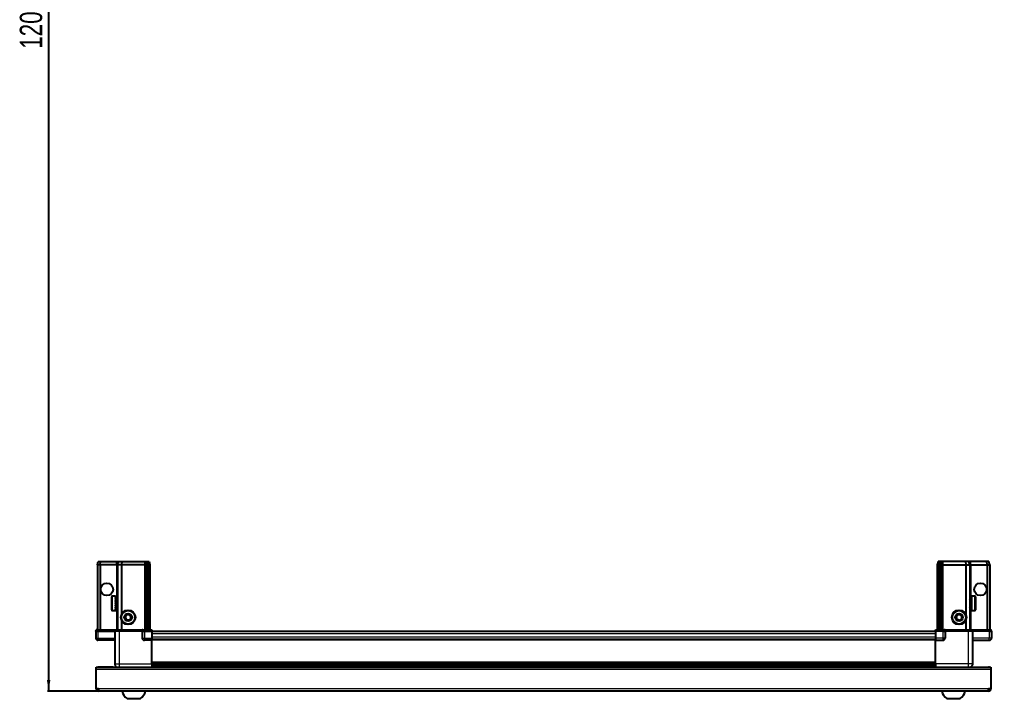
# Model space of a CAD drawing. Header units: millimetres. Extents: x 775 to 4091, y -486 to 2240.
# Drawn here: x 855 to 1723, y -486 to 121 of the extents above; entities that cross this region are included whole.
import ezdxf

# ---------------------------------------------------------------- set-up
doc = ezdxf.new("R2010")
doc.units = ezdxf.units.MM
doc.layers.add('FORMAT', color=7, linetype='Continuous')
doc.styles.add('SLDTEXTSTYLE0', font='TXT', dxfattribs={"width": 0.75})
doc.dimstyles.new('SLDDIMSTYLE0', dxfattribs={"dimtxt": 20, "dimasz": 10, "dimexe": 0, "dimexo": 0.0625, "dimgap": 5, "dimtad": 2, "dimdec": 1, "dimrnd": 1e-09, "dimzin": 12, "dimdsep": 46, "dimtxsty": 'SLDTEXTSTYLE0', "dimsah": 1, "dimcen": 0.09, "dimadec": 0, "dimazin": 3, "dimtfac": 1, "dimtofl": 0, "dimtmove": 0, "dimatfit": 3, "dimfxl": 0, "dimfrac": 2, "dimtolj": 1, "dimtzin": 12, "dimarcsym": 0})

# ---------------------------------------------------------------- blocks, each defined once
blk = doc.blocks.new('_D_10')
at = {"layer": 'FORMAT'}
for p, q in [((948.83, 728.1), (880.47, 728.1)), ((881.47, 728.1), (881.47, -478.9)), ((926.06, -478.9), (880.47, -478.9))]:
    blk.add_line(p, q, dxfattribs=at)
for points in [[(881.47, 728.1), (879.93, 718.1), (883.01, 718.1)], [(881.47, -478.9), (883.01, -468.9), (879.93, -468.9)]]:
    blk.add_solid(points, dxfattribs=at)
at = {"layer": 'FORMAT', "insert": (855.69, 95.04), "char_height": 20, "attachment_point": 1, "rotation": 90, "style": 'SLDTEXTSTYLE0'}
blk.add_mtext('1207', dxfattribs=at)

msp = doc.modelspace()

# ---------------------------------------------------------------- linework, layer by layer
at = {"color": 7, "linetype": 'Continuous', "lineweight": 25}
for p, q in [((924.97, -365.9), (925.77, -362.9)), ((925.77, -362.9), (927.63, -362.9)), ((927.47, -365.9), (927.63, -362.9)), ((927.63, -362.9), (941.97, -362.9)), ((941.97, -362.9), (943.77, -362.9)), ((942.97, -365.9), (943.77, -362.9)), ((943.77, -362.9), (946.8, -362.9)), ((946.8, -362.9), (946.47, -365.9)), ((946.8, -362.9), (966.97, -362.9)), ((966.97, -362.9), (968.77, -362.9)), ((968.77, -362.9), (967.97, -365.9)), ((968.77, -362.9), (969.51, -362.9)), ((969.51, -362.9), (968.97, -365.9)), ((969.51, -362.9), (970.02, -362.9)), ((970.02, -362.9), (971.17, -362.9)), ((970.02, -362.9), (970.47, -365.9)), ((971.17, -362.9), (971.97, -365.9)), ((1675.77, -362.9), (1674.97, -365.9)), ((1676.93, -362.9), (1675.77, -362.9)), ((1676.93, -362.9), (1676.47, -365.9)), ((1677.43, -362.9), (1676.93, -362.9)), ((1677.43, -362.9), (1677.97, -365.9)), ((1678.17, -362.9), (1677.43, -362.9)), ((1678.17, -362.9), (1678.97, -365.9)), ((1679.97, -362.9), (1678.17, -362.9)), ((1700.14, -362.9), (1679.97, -362.9)), ((1700.14, -362.9), (1700.47, -365.9)), ((1703.17, -362.9), (1700.14, -362.9)), ((1703.97, -365.9), (1703.17, -362.9)), ((1704.97, -362.9), (1703.17, -362.9)), ((1719.32, -362.9), (1704.97, -362.9)), ((1719.47, -365.9), (1719.32, -362.9)), ((1721.17, -362.9), (1719.32, -362.9)), ((1721.97, -365.9), (1721.17, -362.9)), ((927.47, -365.9), (924.97, -365.9)), ((924.97, -365.9), (924.97, -424.2)), ((927.47, -365.9), (927.47, -424.2)), ((941.97, -365.9), (927.47, -365.9)), ((942.97, -365.9), (941.97, -365.9)), ((942.97, -365.9), (942.97, -424.2)), ((946.47, -365.9), (942.97, -365.9)), ((946.47, -365.9), (946.47, -410.4)), ((966.97, -365.9), (946.47, -365.9)), ((967.97, -365.9), (966.97, -365.9)), ((968.97, -365.9), (967.97, -365.9)), ((967.97, -365.9), (967.97, -424.2)), ((970.47, -365.9), (968.97, -365.9)), ((968.97, -365.9), (968.97, -424.2)), ((971.97, -365.9), (970.47, -365.9)), ((970.47, -365.9), (970.47, -424.2)), ((971.97, -365.9), (971.97, -424.2)), ((1674.97, -365.9), (1676.47, -365.9)), ((1674.97, -365.9), (1674.97, -424.2)), ((1676.47, -365.9), (1677.97, -365.9)), ((1676.47, -365.9), (1676.47, -424.2)), ((1677.97, -365.9), (1678.97, -365.9)), ((1677.97, -365.9), (1677.97, -424.2)), ((1678.97, -365.9), (1678.97, -424.2)), ((1678.97, -365.9), (1679.97, -365.9)), ((1679.97, -365.9), (1700.47, -365.9)), ((1700.47, -365.9), (1700.47, -410.4)), ((1700.47, -365.9), (1703.97, -365.9)), ((1703.97, -365.9), (1703.97, -424.2)), ((1703.97, -365.9), (1704.97, -365.9)), ((1704.97, -365.9), (1719.47, -365.9)), ((1719.47, -365.9), (1719.47, -424.2)), ((1719.47, -365.9), (1721.97, -365.9)), ((1721.97, -365.9), (1721.97, -424.2)), ((937.77, -406.1), (937.77, -394.7)), ((940.97, -393.9), (938.57, -393.9)), ((940.97, -393.9), (940.97, -393.91)), ((940.97, -393.91), (941.47, -393.91)), ((940.97, -394.09), (941.47, -394.09)), ((940.97, -394.09), (940.97, -394.31)), ((940.97, -394.31), (941.47, -394.31)), ((940.97, -394.89), (941.47, -394.89)), ((940.97, -394.89), (940.97, -395.31)), ((940.97, -395.31), (941.47, -395.31)), ((940.97, -396.22), (941.47, -396.22)), ((940.97, -396.22), (940.97, -396.81)), ((940.97, -396.81), (941.47, -396.81)), ((940.97, -397.97), (941.47, -397.97)), ((940.97, -397.97), (940.97, -398.66)), ((940.97, -398.66), (941.47, -398.66)), ((941.47, -394.09), (941.47, -393.91)), ((941.47, -394.31), (941.47, -394.09)), ((941.47, -394.89), (941.47, -394.31)), ((941.47, -395.31), (941.47, -394.89)), ((941.47, -396.22), (941.47, -395.31)), ((941.57, -396), (941.47, -396)), ((941.47, -396.81), (941.47, -396.22)), ((941.47, -397.97), (941.47, -396.81)), ((941.47, -398.66), (941.47, -397.97)), ((941.47, -399.95), (941.47, -398.66)), ((941.57, -404.8), (941.57, -396)), ((942.45, -397.09), (941.97, -396.4)), ((941.97, -404.4), (941.97, -396.4)), ((942.94, -396.4), (942.45, -397.09)), ((942.45, -403.71), (942.45, -397.09)), ((942.97, -396.4), (942.94, -396.4)), ((942.94, -404.4), (942.94, -396.4)), ((1704, -396.4), (1703.97, -396.4)), ((1704.49, -397.09), (1704, -396.4)), ((1704, -396.4), (1704, -404.4)), ((1704.97, -396.4), (1704.49, -397.09)), ((1704.49, -397.09), (1704.49, -403.71)), ((1704.97, -396.4), (1704.97, -404.4)), ((1705.47, -396), (1705.37, -396)), ((1705.37, -396), (1705.37, -404.8)), ((1708.37, -393.9), (1705.47, -393.9)), ((1705.97, -393.9), (1705.47, -393.9)), ((1705.47, -393.9), (1705.47, -393.95)), ((1705.47, -393.95), (1705.47, -394.23)), ((1705.97, -393.95), (1705.47, -393.95)), ((1705.97, -394.23), (1705.47, -394.23)), ((1705.47, -394.23), (1705.47, -394.51)), ((1705.97, -394.51), (1705.47, -394.51)), ((1705.47, -394.51), (1705.47, -395.17)), ((1705.97, -395.17), (1705.47, -395.17)), ((1705.47, -395.17), (1705.47, -395.64)), ((1705.47, -395.64), (1705.47, -396.62)), ((1705.97, -395.64), (1705.47, -395.64)), ((1705.97, -396.62), (1705.47, -396.62)), ((1705.47, -396.62), (1705.47, -397.24)), ((1705.47, -397.24), (1705.47, -398.44)), ((1705.97, -397.24), (1705.47, -397.24)), ((1705.97, -398.44), (1705.47, -398.44)), ((1705.47, -398.44), (1705.47, -399.07)), ((1705.97, -399.07), (1705.47, -399.07)), ((1705.47, -399.15), (1705.47, -400.45)), ((1705.97, -399.15), (1705.47, -399.15)), ((1705.97, -393.95), (1705.97, -393.9)), ((1705.97, -394.51), (1705.97, -394.23)), ((1705.97, -395.64), (1705.97, -395.17)), ((1705.97, -397.24), (1705.97, -396.62)), ((1705.97, -399.15), (1705.97, -398.44)), ((1709.17, -394.7), (1709.17, -406.1)), ((938.57, -406.9), (940.97, -406.9)), ((940.97, -399.95), (941.47, -399.95)), ((940.97, -399.95), (940.97, -400.69)), ((940.97, -400.09), (941.47, -400.09)), ((940.97, -400.59), (941.47, -400.59)), ((940.97, -400.69), (941.47, -400.69)), ((940.97, -401.97), (941.47, -401.97)), ((940.97, -401.97), (940.97, -402.68)), ((940.97, -402.68), (941.47, -402.68)), ((940.97, -403.84), (941.47, -403.84)), ((940.97, -403.84), (940.97, -404.45)), ((940.97, -404.45), (941.47, -404.45)), ((940.97, -405.38), (941.47, -405.38)), ((940.97, -405.38), (940.97, -405.82)), ((940.97, -405.82), (941.47, -405.82)), ((940.97, -406.43), (941.47, -406.43)), ((940.97, -406.43), (940.97, -406.66)), ((940.97, -406.66), (941.47, -406.66)), ((940.97, -406.88), (941.47, -406.88)), ((940.97, -406.88), (940.97, -406.9)), ((940.97, -406.89), (941.47, -406.89)), ((941.47, -400.09), (941.47, -399.95)), ((941.47, -400.69), (941.47, -400.59)), ((941.47, -401.97), (941.47, -400.69)), ((941.47, -402.68), (941.47, -401.97)), ((941.47, -403.84), (941.47, -402.68)), ((941.47, -404.45), (941.47, -403.84)), ((941.47, -405.38), (941.47, -404.45)), ((941.47, -404.8), (941.57, -404.8)), ((941.47, -405.82), (941.47, -405.38)), ((941.47, -406.43), (941.47, -405.82)), ((941.47, -406.66), (941.47, -406.43)), ((941.47, -406.88), (941.47, -406.66)), ((941.47, -406.89), (941.47, -406.88)), ((941.97, -404.4), (942.45, -403.71)), ((942.45, -403.71), (942.94, -404.4)), ((942.94, -404.4), (942.97, -404.4)), ((1703.97, -404.4), (1704, -404.4)), ((1704, -404.4), (1704.49, -403.71)), ((1704.49, -403.71), (1704.97, -404.4)), ((1705.37, -404.8), (1705.47, -404.8)), ((1705.97, -400.45), (1705.47, -400.45)), ((1705.97, -400.93), (1705.47, -400.93)), ((1705.47, -400.93), (1705.47, -401.19)), ((1705.47, -401.19), (1705.47, -402.46)), ((1705.97, -401.19), (1705.47, -401.19)), ((1705.97, -402.46), (1705.47, -402.46)), ((1705.47, -402.46), (1705.47, -403.14)), ((1705.47, -403.14), (1705.47, -404.26)), ((1705.97, -403.14), (1705.47, -403.14)), ((1705.97, -404.26), (1705.47, -404.26)), ((1705.47, -404.26), (1705.47, -404.83)), ((1705.47, -404.83), (1705.47, -405.69)), ((1705.97, -404.83), (1705.47, -404.83)), ((1705.97, -405.69), (1705.47, -405.69)), ((1705.47, -405.69), (1705.47, -406.08)), ((1705.47, -406.08), (1705.47, -406.6)), ((1705.97, -406.08), (1705.47, -406.08)), ((1705.97, -406.6), (1705.47, -406.6)), ((1705.47, -406.6), (1705.47, -406.78)), ((1705.47, -406.78), (1705.47, -406.9)), ((1705.97, -406.78), (1705.47, -406.78)), ((1705.47, -406.9), (1708.37, -406.9)), ((1705.97, -401.19), (1705.97, -400.45)), ((1705.97, -403.14), (1705.97, -402.46)), ((1705.97, -404.83), (1705.97, -404.26)), ((1705.97, -406.08), (1705.97, -405.69)), ((1705.97, -406.78), (1705.97, -406.6)), ((946.47, -415.4), (946.47, -424.2)), ((1700.47, -415.4), (1700.47, -424.2)), ((923.97, -424.2), (923.47, -425.07)), ((923.47, -425.4), (923.47, -425.07)), ((925.47, -424.2), (923.97, -424.2)), ((925.47, -424.2), (940.27, -424.2)), ((940.27, -424.2), (940.47, -424.2)), ((940.47, -425.4), (940.47, -424.2)), ((940.47, -424.2), (944.47, -424.2)), ((944.47, -424.2), (964.77, -424.2)), ((964.77, -424.2), (964.97, -424.2)), ((964.97, -425.4), (964.97, -424.2)), ((965.65, -424.2), (964.97, -424.2)), ((965.65, -424.2), (973.47, -424.2)), ((973.47, -425.07), (966.97, -425.07)), ((973.47, -424.2), (973.47, -425.07)), ((973.47, -425.07), (973.47, -425.07)), ((973.47, -425.4), (973.47, -425.07)), ((1673.47, -424.2), (1681.29, -424.2)), ((1673.47, -425.07), (1673.47, -424.2)), ((1673.47, -425.4), (1673.47, -425.07)), ((1679.97, -425.07), (1673.47, -425.07)), ((1681.97, -424.2), (1681.29, -424.2)), ((1681.97, -425.4), (1681.97, -424.2)), ((1681.97, -424.2), (1682.17, -424.2)), ((1682.17, -424.2), (1702.47, -424.2)), ((1702.47, -424.2), (1706.47, -424.2)), ((1706.47, -425.4), (1706.47, -424.2)), ((1706.47, -424.2), (1706.67, -424.2)), ((1706.67, -424.2), (1721.47, -424.2)), ((1722.97, -424.2), (1721.47, -424.2)), ((1723.47, -425.07), (1722.97, -424.2)), ((1723.47, -425.07), (1722.97, -424.2)), ((1723.47, -425.4), (1723.47, -425.07)), ((1723.47, -425.4), (1723.47, -425.07)), ((923.47, -425.4), (925.47, -425.4)), ((923.47, -425.4), (923.47, -431.4)), ((940.27, -425.4), (925.47, -425.4)), ((925.47, -425.4), (940.27, -425.4)), ((940.47, -433.4), (925.47, -433.4)), ((940.47, -425.4), (940.27, -425.4)), ((944.47, -425.4), (940.47, -425.4)), ((940.47, -425.4), (940.47, -454.4)), ((964.77, -425.4), (944.47, -425.4)), ((964.97, -425.4), (964.77, -425.4)), ((964.97, -425.4), (966.97, -425.4)), ((964.97, -425.4), (964.97, -431.4)), ((973.47, -425.4), (966.97, -425.4)), ((966.97, -425.4), (973.47, -425.4)), ((973.47, -433.4), (966.97, -433.4)), ((973.47, -425.4), (973.47, -425.4)), ((973.47, -425.4), (973.47, -431.4)), ((1673.47, -425.55), (973.47, -425.55)), ((973.47, -431.4), (973.47, -433.4)), ((1673.47, -432.75), (973.47, -432.75)), ((973.47, -454.4), (973.47, -433.4)), ((1679.97, -425.4), (1673.47, -425.4)), ((1673.47, -425.4), (1673.47, -431.4)), ((1673.47, -431.4), (1673.47, -433.4)), ((1673.47, -433.4), (1679.97, -433.4)), ((1673.47, -454.4), (1673.47, -433.4)), ((1679.97, -425.4), (1681.97, -425.4)), ((1681.97, -425.4), (1679.97, -425.4)), ((1682.17, -425.4), (1681.97, -425.4)), ((1681.97, -425.4), (1681.97, -431.4)), ((1702.47, -425.4), (1682.17, -425.4)), ((1706.47, -425.4), (1702.47, -425.4)), ((1706.67, -425.4), (1706.47, -425.4)), ((1706.47, -425.4), (1706.47, -454.4)), ((1706.47, -433.4), (1721.47, -433.4)), ((1721.47, -425.4), (1706.67, -425.4)), ((1721.47, -425.4), (1723.47, -425.4)), ((1723.47, -425.4), (1723.47, -425.4)), ((1723.47, -425.4), (1723.47, -431.4)), ((923.97, -457.4), (1722.97, -457.4)), ((923.97, -459.5), (923.97, -457.4)), ((923.97, -476.8), (923.97, -459.5)), ((938.97, -457.3), (926.07, -457.3)), ((938.97, -457.3), (938.97, -457.4)), ((973.47, -455.42), (1673.47, -455.42)), ((973.47, -455.46), (1673.47, -455.46)), ((997.35, -457.25), (973.47, -457.25)), ((991.97, -457.4), (991.97, -457.25)), ((992.01, -457.4), (992.01, -457.25)), ((992.28, -457.4), (992.28, -457.25)), ((992.54, -457.4), (992.54, -457.25)), ((993.19, -457.4), (993.19, -457.25)), ((993.66, -457.4), (993.66, -457.25)), ((994.62, -457.4), (994.62, -457.25)), ((995.24, -457.4), (995.24, -457.25)), ((996.43, -457.4), (996.43, -457.25)), ((997.09, -457.4), (997.09, -457.25)), ((997.14, -457.4), (997.14, -457.25)), ((998.44, -457.25), (997.35, -457.25)), ((999.17, -457.25), (998.44, -457.25)), ((998.44, -457.4), (998.44, -457.25)), ((998.44, -457.25), (998.44, -457.25)), ((998.45, -457.4), (998.45, -457.25)), ((998.95, -457.4), (998.95, -457.25)), ((999.17, -457.4), (999.17, -457.25)), ((999.59, -457.25), (999.17, -457.25)), ((999.17, -457.25), (999.17, -457.25)), ((1647.35, -457.25), (999.59, -457.25)), ((1000.45, -457.4), (1000.45, -457.25)), ((1001.14, -457.4), (1001.14, -457.25)), ((1002.26, -457.4), (1002.26, -457.25)), ((1002.84, -457.4), (1002.84, -457.25)), ((1003.71, -457.4), (1003.71, -457.25)), ((1004.11, -457.4), (1004.11, -457.25)), ((1004.64, -457.4), (1004.64, -457.25)), ((1004.83, -457.4), (1004.83, -457.25)), ((1004.97, -457.4), (1004.97, -457.25)), ((1641.97, -457.4), (1641.97, -457.25)), ((1642.14, -457.4), (1642.14, -457.25)), ((1642.35, -457.4), (1642.35, -457.25)), ((1642.91, -457.4), (1642.91, -457.25)), ((1643.33, -457.4), (1643.33, -457.25)), ((1644.23, -457.4), (1644.23, -457.25)), ((1644.82, -457.4), (1644.82, -457.25)), ((1645.96, -457.4), (1645.96, -457.25)), ((1646.66, -457.4), (1646.66, -457.25)), ((1647.93, -457.25), (1647.35, -457.25)), ((1647.93, -457.4), (1647.93, -457.25)), ((1647.94, -457.25), (1647.93, -457.25)), ((1648.67, -457.25), (1647.94, -457.25)), ((1648.11, -457.4), (1648.11, -457.25)), ((1648.61, -457.4), (1648.61, -457.25)), ((1648.67, -457.4), (1648.67, -457.25)), ((1649.59, -457.25), (1648.67, -457.25)), ((1648.67, -457.25), (1648.67, -457.25)), ((1673.47, -457.25), (1649.59, -457.25)), ((1649.96, -457.4), (1649.96, -457.25)), ((1650.67, -457.4), (1650.67, -457.25)), ((1651.84, -457.4), (1651.84, -457.25)), ((1652.45, -457.4), (1652.45, -457.25)), ((1653.4, -457.4), (1653.4, -457.25)), ((1653.85, -457.4), (1653.85, -457.25)), ((1654.47, -457.4), (1654.47, -457.25)), ((1654.71, -457.4), (1654.71, -457.25)), ((1654.95, -457.4), (1654.95, -457.25)), ((1654.97, -457.4), (1654.97, -457.25)), ((1707.97, -457.3), (1707.97, -457.4)), ((1707.97, -457.3), (1720.87, -457.3)), ((1722.97, -457.4), (1722.97, -459.5)), ((1722.97, -459.5), (1722.97, -476.8)), ((926.07, -476.8), (923.97, -476.8)), ((926.07, -476.8), (926.07, -478.9)), ((1722.97, -476.8), (1720.87, -476.8)), ((1720.87, -478.9), (1720.87, -476.8)), ((1720.87, -478.9), (926.07, -478.9)), ((951.47, -485.5), (963.47, -485.5)), ((1683.47, -485.5), (1695.47, -485.5))]:
    msp.add_line(p, q, dxfattribs=at)
at = {"color": 8, "linetype": 'Continuous', "lineweight": 18}
for p, q in [((941.97, -365.9), (941.97, -362.9)), ((966.97, -362.9), (966.97, -365.9)), ((1679.97, -362.9), (1679.97, -365.9)), ((1704.97, -365.9), (1704.97, -362.9)), ((941.97, -365.9), (941.97, -396.4)), ((966.97, -365.9), (966.97, -424.2)), ((1679.97, -365.9), (1679.97, -424.2)), ((1704.97, -365.9), (1704.97, -396.4)), ((938.57, -406.9), (938.57, -393.9)), ((1708.37, -393.9), (1708.37, -406.9)), ((941.97, -404.4), (941.97, -424.2)), ((1704.97, -404.4), (1704.97, -424.2)), ((925.47, -425.4), (925.47, -424.2)), ((940.27, -425.4), (940.27, -424.2)), ((944.47, -425.4), (944.47, -424.2)), ((964.77, -425.4), (964.77, -424.2)), ((966.97, -425.4), (966.97, -425.07)), ((973.47, -425.4), (973.47, -425.07)), ((1679.97, -425.4), (1679.97, -425.07)), ((1682.17, -424.2), (1682.17, -425.4)), ((1702.47, -425.4), (1702.47, -424.2)), ((1706.67, -424.2), (1706.67, -425.4)), ((1721.47, -425.4), (1721.47, -424.2)), ((923.47, -431.4), (925.47, -431.4)), ((925.47, -425.4), (925.47, -431.4)), ((925.47, -431.4), (940.47, -431.4)), ((925.47, -433.4), (925.47, -431.4)), ((944.47, -425.4), (944.47, -454.4)), ((964.97, -431.4), (966.97, -431.4)), ((966.97, -425.4), (966.97, -431.4)), ((966.97, -431.4), (973.47, -431.4)), ((966.97, -431.4), (966.97, -433.4)), ((1673.47, -427.55), (973.47, -427.55)), ((1673.47, -430.75), (973.47, -430.75)), ((1673.47, -433.4), (973.47, -433.4)), ((1679.97, -431.4), (1673.47, -431.4)), ((1679.97, -425.4), (1679.97, -431.4)), ((1681.97, -431.4), (1679.97, -431.4)), ((1679.97, -431.4), (1679.97, -433.4)), ((1702.47, -425.4), (1702.47, -454.4)), ((1721.47, -431.4), (1706.47, -431.4)), ((1721.47, -425.4), (1721.47, -431.4)), ((1723.47, -431.4), (1721.47, -431.4)), ((1721.47, -433.4), (1721.47, -431.4)), ((1722.97, -459.5), (923.97, -459.5)), ((926.07, -457.4), (926.07, -457.3)), ((944.47, -454.4), (973.47, -454.4)), ((973.47, -452.8), (1673.47, -452.8)), ((1673.47, -454.22), (973.47, -454.22)), ((973.47, -456.66), (1673.47, -456.66)), ((1702.47, -454.4), (1673.47, -454.4)), ((1720.87, -457.4), (1720.87, -457.3)), ((1720.87, -476.8), (926.07, -476.8))]:
    msp.add_line(p, q, dxfattribs=at)
at = {"color": 7, "linetype": 'Continuous', "lineweight": 25, "flags": 128}
for points in [[(926.07, -457.3), (925.66, -457.34), (925.43, -457.4)], [(1721.51, -457.4), (1721.28, -457.34), (1720.87, -457.3)]]:
    msp.add_lwpolyline(points, dxfattribs=at)
at = {"color": 7, "linetype": 'Continuous', "lineweight": 25}
for centre, radius in [((933.47, -387.9), 5.5), ((1713.47, -387.9), 5.5), ((952.47, -412.9), 6.5), ((1694.47, -412.9), 6.5), ((952.47, -412.9), 3.46), ((1694.47, -412.9), 3.46)]:
    msp.add_circle(centre, radius, dxfattribs=at)
at = {"color": 8, "linetype": 'Continuous', "lineweight": 18}
for centre in [(952.47, -412.9), (1694.47, -412.9)]:
    msp.add_circle(centre, 5.7, dxfattribs=at)
at = {"color": 7, "linetype": 'Continuous', "lineweight": 25}
for centre, radius, start, end in [((938.57, -394.7), 0.8, 90, 180), ((941.97, -396), 0.4, 180, 270), ((1704.97, -396), 0.4, 270, 0), ((1708.37, -394.7), 0.8, 360, 90), ((938.57, -406.1), 0.8, 180, 270), ((941.97, -404.8), 0.4, 90, 180), ((1704.97, -404.8), 0.4, 360, 90), ((1708.37, -406.1), 0.8, 270, 0), ((952.47, -412.9), 2.5, 147.37605, 207.37605), ((952.47, -412.9), 2.5, 207.37605, 267.37605), ((952.47, -412.9), 2.5, 87.37605, 147.37605), ((952.47, -412.9), 2.5, 267.37605, 327.37605), ((952.47, -412.9), 2.5, 27.37605, 87.37605), ((952.47, -412.9), 2.5, 327.37605, 27.37605), ((1694.47, -412.9), 2.5, 134.67671, 194.67671), ((1694.47, -412.9), 2.5, 194.67671, 254.67671), ((1694.47, -412.9), 2.5, 74.67671, 134.67671), ((1694.47, -412.9), 2.5, 254.67671, 314.67671), ((1694.47, -412.9), 2.5, 14.67671, 74.67671), ((1694.47, -412.9), 2.5, 314.67671, 14.67671), ((925.47, -431.4), 2, 180, 270), ((966.97, -431.4), 2, 180, 270), ((1679.97, -431.4), 2, 270, 0), ((1721.47, -431.4), 2, 270, 0), ((926.07, -476.8), 2.1, 180, 270), ((926.07, -476.8), 0.6, 180, 270), ((1720.87, -476.8), 2.1, 270, 0), ((1720.87, -476.8), 0.6, 270, 0), ((958.5, -475.88), 11.91, 194.70035, 233.8734), ((956.45, -475.88), 11.91, 306.1266, 345.29965), ((1690.5, -475.88), 11.91, 194.70035, 233.8734), ((1688.45, -475.88), 11.91, 306.1266, 345.29965)]:
    msp.add_arc(centre, radius, start, end, dxfattribs=at)
for centre, start_param, end_param in [((966.97, -421.6), 2.418858, 3.141593), ((1679.97, -421.6), 3.141593, 3.864327)]:
    msp.add_ellipse(centre, major_axis=(0, 3.46), ratio=0.57735, start_param=start_param, end_param=end_param, dxfattribs=at)
for points, knots in [([(949.59, -412.77), (949.86, -412.33), (950.39, -411.52), (950.9, -410.71), (951.14, -410.34)], [0, 0, 0, 0, 0.5346859, 1, 1, 1, 1]), ([(950.91, -415.33), (950.86, -415.22), (950.58, -414.69), (950.12, -413.81), (949.75, -413.07), (949.59, -412.77)], [0, 0, 0, 0, 0.133125, 0.637099, 1, 1, 1, 1]), ([(953.8, -415.46), (953.28, -415.44), (952.32, -415.4), (951.36, -415.35), (950.91, -415.33)], [0, 0, 0, 0, 0.534686, 1, 1, 1, 1]), ([(951.14, -410.34), (951.66, -410.36), (952.62, -410.4), (953.58, -410.45), (954.03, -410.47)], [0, 0, 0, 0, 0.5346859, 1, 1, 1, 1]), ([(955.35, -413.03), (955.08, -413.47), (954.56, -414.28), (954.04, -415.09), (953.8, -415.46)], [0, 0, 0, 0, 0.534686, 1, 1, 1, 1]), ([(954.03, -410.47), (954.19, -410.77), (954.56, -411.51), (955.02, -412.39), (955.3, -412.92), (955.35, -413.03)], [0, 0, 0, 0, 0.362901, 0.866875, 1, 1, 1, 1]), ([(1691.69, -412.14), (1692.05, -411.77), (1692.74, -411.1), (1693.42, -410.42), (1693.74, -410.11)], [0, 0, 0, 0, 0.534686, 1, 1, 1, 1]), ([(1692.42, -414.93), (1692.33, -414.6), (1692.12, -413.8), (1691.87, -412.84), (1691.72, -412.26), (1691.69, -412.14)], [0, 0, 0, 0, 0.362901, 0.866875, 1, 1, 1, 1]), ([(1695.2, -415.69), (1694.7, -415.56), (1693.77, -415.3), (1692.85, -415.05), (1692.42, -414.93)], [0, 0, 0, 0, 0.534686, 1, 1, 1, 1]), ([(1693.74, -410.11), (1694.24, -410.24), (1695.17, -410.5), (1696.09, -410.75), (1696.52, -410.87)], [0, 0, 0, 0, 0.5346859, 1, 1, 1, 1]), ([(1697.25, -413.66), (1696.89, -414.03), (1696.2, -414.7), (1695.52, -415.38), (1695.2, -415.69)], [0, 0, 0, 0, 0.5346859, 1, 1, 1, 1]), ([(1696.52, -410.87), (1696.56, -410.99), (1696.71, -411.57), (1696.96, -412.53), (1697.17, -413.33), (1697.25, -413.66)], [0, 0, 0, 0, 0.133125, 0.637099, 1, 1, 1, 1]), ([(940.47, -454.4), (940.52, -454.84), (940.59, -455.52), (941.02, -456.33), (941.48, -456.89), (941.88, -457.25), (942.15, -457.38), (942.19, -457.4)], [0, 0, 0, 0, 0.363018, 0.558438, 0.758004, 0.95757, 1, 1, 1, 1]), ([(973.47, -454.4), (973.47, -454.8), (973.47, -455.59), (973.47, -456.6), (973.47, -457.23), (973.47, -457.39), (973.47, -457.4)], [0, 0, 0, 0, 0.32552, 0.65104, 0.97656, 1, 1, 1, 1]), ([(1673.47, -454.4), (1673.47, -454.8), (1673.47, -455.59), (1673.47, -456.6), (1673.47, -457.23), (1673.47, -457.39), (1673.47, -457.4)], [0, 0, 0, 0, 0.3255201, 0.6510403, 0.9765604, 1, 1, 1, 1]), ([(1706.47, -454.4), (1706.42, -454.84), (1706.35, -455.52), (1705.92, -456.33), (1705.46, -456.89), (1705.06, -457.25), (1704.8, -457.38), (1704.75, -457.4)], [0, 0, 0, 0, 0.363018, 0.558438, 0.758004, 0.95757, 1, 1, 1, 1])]:
    msp.add_open_spline(points, degree=3, knots=knots, dxfattribs=at)
at = {"color": 8, "linetype": 'Continuous', "lineweight": 18}
for points in [[(940.47, -454.4), (940.53, -454.4), (940.65, -454.4), (941.58, -454.4), (942.9, -454.4), (943.95, -454.4), (944.47, -454.4)], [(1706.47, -454.4), (1706.41, -454.4), (1706.29, -454.4), (1705.37, -454.4), (1704.04, -454.4), (1702.99, -454.4), (1702.47, -454.4)]]:
    msp.add_open_spline(points, degree=3, dxfattribs=at)
for points in [[(944.47, -454.4), (944.47, -454.84), (944.47, -455.52), (944.47, -456.33), (944.47, -456.89), (944.47, -457.25), (944.47, -457.38), (944.47, -457.4)], [(1702.47, -454.4), (1702.47, -454.84), (1702.47, -455.52), (1702.47, -456.33), (1702.47, -456.89), (1702.47, -457.25), (1702.47, -457.38), (1702.47, -457.4)]]:
    msp.add_open_spline(points, degree=3, knots=[0, 0, 0, 0, 0.363018, 0.558438, 0.758004, 0.95757, 1, 1, 1, 1], dxfattribs=at)

# ---------------------------------------------------------------- dimensions: what is measured, and where the dimension line sits
at = {"layer": 'FORMAT'}
dim = msp.add_linear_dim(base=(881.47, -478.9), p1=(948.84, 728.1), p2=(926.07, -478.9), angle=90, dimstyle='SLDDIMSTYLE0', dxfattribs=at)
dim.commit()
dim.dimension.update_dxf_attribs({"geometry": '_D_10', "text_midpoint": (881.47, 124.6), "dimtype": 160})

doc.saveas('drawing.dxf')
